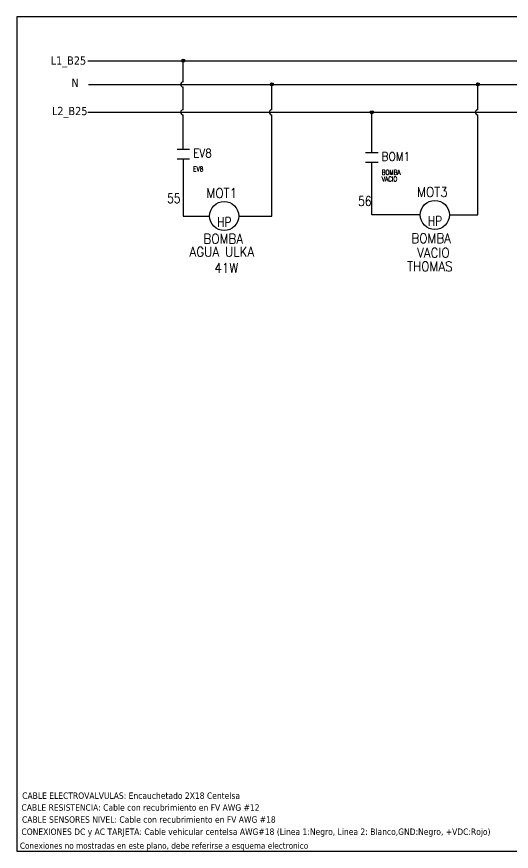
# Model space of a CAD drawing. Header units: millimetres. Extents: x 123.5 to 144.3, y 105.4 to 121.6.
# Drawn here: x 123.51 to 133.1, y 105.41 to 121.59 of the extents above; entities that cross this region are included whole.
import ezdxf
from ezdxf.enums import TextEntityAlignment as Align

# ---------------------------------------------------------------- set-up
doc = ezdxf.new("R2010")
doc.units = ezdxf.units.MM
for name, color, linetype in [('BLK_12AWG', 7, 'Continuous'), ('DESC', 250, 'Continuous'), ('DESCCHILD', 20, 'Continuous'), ('MISC', 7, 'Continuous'), ('SYMS', 7, 'Continuous'), ('TAGS', 250, 'Continuous'), ('WIREFIXED', 7, 'Continuous'), ('WIRES', 7, 'Continuous')]:
    doc.layers.add(name, color=color, linetype=linetype)
doc.styles.add('SLDTEXTSTYLE0', font='tahoma.ttf')
doc.styles.get("Standard").update_dxf_attribs({"font": 'tahoma.ttf'})
doc.styles.add('WD', font='romans.shx')

# ---------------------------------------------------------------- blocks, each defined once
blk = doc.blocks.new('VCR21')
at = {"linetype": 'Continuous'}
for p, q in [((-0.08, 0.062), (0.08, 0.062)), ((-0.08, -0.062), (0.08, -0.062))]:
    blk.add_line(p, q, dxfattribs=at)
at = {"style": 'WD'}
for tag, p, height, width in [('INST', (0.125, 0.179), 0.0625, 0.7), ('LOC', (0.125, 0.094), 0.0625, 0.7), ('TAG2', (0.127, -0.045), 0.109, 0.9), ('XREF', (0.129, -0.137), 0.0625, 0.7), ('DESC1', (0.129, -0.226), 0.0625, 0.7), ('DESC2', (0.129, -0.311), 0.0625, 0.7)]:
    blk.add_attdef(tag, p, '', height=height, dxfattribs=dict(at, width=width))
at = {"linetype": 'Continuous', "style": 'WD', "width": 0.9, "flags": 8}
blk.add_attdef('TERM01', text='', height=0.0625, dxfattribs=at).set_placement((-0.031, 0.125), align=Align.RIGHT)
at = {"style": 'WD'}
for tag, p, flags in [('FAMILY', (-0.181, 0.003), 9), ('CONTACT', (-0.181, -0.014), 1)]:
    blk.add_attdef(tag, p, '', height=0.01, dxfattribs=dict(at, flags=flags))
at = {"color": 7, "style": 'WD'}
for tag, p in [('X4LINK', (-0.141, 0)), ('X1LINK', (0.125, 0))]:
    blk.add_attdef(tag, p, '', height=0.01, dxfattribs=at)
at = {"color": 7, "style": 'WD', "flags": 1}
for tag, p in [('X2TERM01', (0, 0.062)), ('X8TERM02', (0, -0.062))]:
    blk.add_attdef(tag, p, '', height=0.0109, dxfattribs=at)
at = {"linetype": 'Continuous', "style": 'WD', "width": 0.9, "flags": 8}
blk.add_attdef('TERM02', text='', height=0.0625, dxfattribs=at).set_placement((-0.031, -0.125), align=Align.TOP_RIGHT)
blk = doc.blocks.new('WDDOT')
for radius in [0.03, 0.0187, 0.00929]:
    blk.add_circle((0, 0), radius)
blk = doc.blocks.new('HMO12')
blk.add_circle((0, 0), 0.188)
at = {"style": 'WD'}
for tag, width, p in [('INST', 0.7, (-0.026, 0.559)), ('LOC', 0.7, (-0.026, 0.39)), ('TAG1', 0.9, (-0.031, 0.234)), ('RATING1', 0.8, (0, 0))]:
    blk.add_attdef(tag, text='', height=0.125, dxfattribs=dict(at, width=width)).set_placement(p, align=Align.CENTER)
at = {"linetype": 'Continuous', "style": 'WD', "flags": 9}
blk.add_attdef('ASSYCODE', text='', height=0.01, dxfattribs=at).set_placement((0, 0.125), align=Align.CENTER)
at = {"style": 'WD', "flags": 9}
blk.add_attdef('FAMILY', text='', height=0.01, dxfattribs=at).set_placement((-0.005, 0.17), align=Align.CENTER)
at = {"linetype": 'Continuous', "style": 'WD', "flags": 1}
for tag, p in [('MFG', (0, 0.14)), ('CAT', (0, 0.159))]:
    blk.add_attdef(tag, text='', height=0.01, dxfattribs=at).set_placement(p, align=Align.MIDDLE)
at = {"style": 'WD'}
for tag, p, width in [('DESC1', (1.126, 0.046), 0.9), ('DESC2', (1.126, -0.11), 0.9), ('DESC3', (1.126, -0.266), 0.9), ('RATING3', (1.125, -0.423), 0.8), ('RATING4', (1.125, -0.579), 0.8), ('WDTAGALT', (1.125, -0.75), 0.7)]:
    blk.add_attdef(tag, p, '', height=0.125, dxfattribs=dict(at, width=width))
at = {"style": 'WD', "flags": 1}
for tag, p in [('X4TERM01', (-0.188, 0)), ('X1TERM02', (0.188, 0)), ('X0TERM03', (0.133, -0.133))]:
    blk.add_attdef(tag, p, '', height=0.0125, dxfattribs=at)
at = {"linetype": 'Continuous', "style": 'WD'}
blk.add_attdef('TERM01', text='', height=0.125, dxfattribs=at).set_placement((-0.231, -0.035), align=Align.TOP_RIGHT)
at = {"style": 'WD', "width": 0.8}
blk.add_attdef('RATING2', text='', height=0.125, dxfattribs=at).set_placement((0.001, -0.016), align=Align.TOP_CENTER)
at = {"linetype": 'Continuous', "style": 'WD'}
for tag, p in [('TERM02', (0.231, -0.035)), ('TERM03', (0.062, -0.219))]:
    blk.add_attdef(tag, text='', height=0.125, dxfattribs=at).set_placement(p, align=Align.TOP_LEFT)
blk = doc.blocks.new('WD_WNH')
at = {"linetype": 'Continuous', "style": 'WD', "width": 0.8}
blk.add_attdef('WIRENO', text='', height=0.125, dxfattribs=at).set_placement((0, 0.062), align=Align.CENTER)
at = {"style": 'WD', "flags": 1}
for tag, p in [('W01USER', (0, 0.078)), ('W02USER', (0, 0.07)), ('W03USER', (0, 0.062)), ('W04USER', (0, 0.055)), ('W05USER', (0, 0.047)), ('W06USER', (0, 0.039)), ('W07USER', (0, 0.031)), ('W08USER', (0, 0.023)), ('W09USER', (0, 0.016)), ('W10USER', (0, 0.008))]:
    blk.add_attdef(tag, text='', height=0.005, dxfattribs=at).set_placement(p, align=Align.CENTER)

msp = doc.modelspace()

# ---------------------------------------------------------------- linework, layer by layer
at = {"color": 7, "linetype": 'Continuous'}
for p, q in [((144.256, 121.59), (123.506, 121.59)), ((123.506, 121.59), (123.506, 105.405)), ((123.506, 105.405), (144.256, 105.405))]:
    msp.add_line(p, q, dxfattribs=at)
at = {"layer": 'BLK_12AWG'}
for p, q in [((124.886, 120.736), (143.261, 120.736)), ((126.737, 120.327), (126.737, 120.736)), ((124.901, 120.277), (143.276, 120.277)), ((128.456, 119.786), (128.456, 120.277)), ((132.452, 119.786), (132.452, 120.277)), ((126.737, 119.786), (126.737, 120.227)), ((124.886, 119.736), (143.261, 119.736)), ((126.737, 119.023), (126.737, 119.686)), ((128.456, 117.725), (128.456, 119.686)), ((130.394, 118.958), (130.394, 119.736)), ((132.452, 117.746), (132.452, 119.686)), ((127.811, 117.725), (128.456, 117.725)), ((131.896, 117.746), (132.452, 117.746))]:
    msp.add_line(p, q, dxfattribs=at)
for centre in [(126.737, 120.277), (126.737, 119.736), (128.456, 119.736), (132.452, 119.736)]:
    msp.add_arc(centre, 0.05, 90, 270, dxfattribs=at)
at = {"layer": 'WIRES'}
for p, q in [((126.737, 118.835), (126.737, 117.725)), ((130.394, 117.746), (130.394, 118.77)), ((126.737, 117.725), (127.248, 117.725)), ((131.334, 117.746), (130.394, 117.746))]:
    msp.add_line(p, q, dxfattribs=at)

# ---------------------------------------------------------------- block references
at = {"layer": 'SYMS'}
for p in [(126.737, 120.736), (128.456, 120.277), (132.452, 120.277), (130.394, 119.736)]:
    msp.add_blockref('WDDOT', p, dxfattribs=at)
ref = msp.add_blockref('VCR21', (126.737, 118.929), dxfattribs=dict(at, xscale=1.5, yscale=1.5, zscale=1.5))
ref.add_attrib('DESC1', 'EV8', (126.93, 118.589), dxfattribs={"layer": 'DESCCHILD', "height": 0.0938, "style": 'WD', "width": 0.7})
ref.add_attrib('TAG2', 'EV8', (126.928, 118.862), dxfattribs={"layer": 'TAGS', "height": 0.1641, "style": 'WD', "width": 0.9})
ref = msp.add_blockref('VCR21', (130.394, 118.864), dxfattribs=dict(at, xscale=1.5, yscale=1.5, zscale=1.5))
ref.add_attrib('DESC2', 'VACIO', (130.587, 118.397), dxfattribs={"layer": 'DESCCHILD', "height": 0.0938, "style": 'WD', "width": 0.7})
ref.add_attrib('DESC1', 'BOMBA', (130.587, 118.524), dxfattribs={"layer": 'DESCCHILD', "height": 0.0938, "style": 'WD', "width": 0.7})
ref.add_attrib('TAG2', 'BOM1', (130.585, 118.797), dxfattribs={"layer": 'TAGS', "height": 0.1641, "style": 'WD', "width": 0.9})
ref = msp.add_blockref('HMO12', (127.529, 117.725), dxfattribs=dict(at, xscale=1.5, yscale=1.5, zscale=1.5))
ref.add_attrib('DESC3', '41W', (127.341, 116.625), dxfattribs={"layer": 'DESC', "height": 0.1875, "style": 'WD', "width": 0.9})
ref.add_attrib('RATING2', 'HP', dxfattribs={"layer": 'MISC', "height": 0.1875, "style": 'WD', "width": 0.8}).set_placement((127.531, 117.7), align=Align.TOP_CENTER)
ref.add_attrib('DESC1', 'BOMBA', (127.129, 117.19), dxfattribs={"layer": 'DESC', "height": 0.1875, "style": 'WD', "width": 0.9})
ref.add_attrib('DESC2', 'AGUA ULKA', (126.859, 116.937), dxfattribs={"layer": 'DESC', "height": 0.1875, "style": 'WD', "width": 0.9})
ref.add_attrib('TAG1', 'MOT1', dxfattribs={"layer": 'TAGS', "height": 0.1875, "style": 'WD', "width": 0.9}).set_placement((127.483, 118.075), align=Align.CENTER)
ref = msp.add_blockref('HMO12', (131.615, 117.746), dxfattribs=dict(at, xscale=1.5, yscale=1.5, zscale=1.5))
ref.add_attrib('DESC3', 'THOMAS', (131.077, 116.654), dxfattribs={"layer": 'DESC', "height": 0.1875, "style": 'WD', "width": 0.9})
ref.add_attrib('RATING2', 'HP', dxfattribs={"layer": 'MISC', "height": 0.1875, "style": 'WD', "width": 0.8}).set_placement((131.617, 117.722), align=Align.TOP_CENTER)
ref.add_attrib('DESC1', 'BOMBA', (131.162, 117.2), dxfattribs={"layer": 'DESC', "height": 0.1875, "style": 'WD', "width": 0.9})
ref.add_attrib('DESC2', 'VACIO', (131.273, 116.919), dxfattribs={"layer": 'DESC', "height": 0.1875, "style": 'WD', "width": 0.9})
ref.add_attrib('TAG1', 'MOT3', dxfattribs={"layer": 'TAGS', "height": 0.1875, "style": 'WD', "width": 0.9}).set_placement((131.568, 118.097), align=Align.CENTER)
at = {"layer": 'WIREFIXED'}
ref = msp.add_blockref('WD_WNH', (126.535, 117.772), dxfattribs=dict(at, xscale=1.5, yscale=1.5, zscale=1.5))
ref.add_attrib('WIRENOF', '55', dxfattribs={"linetype": 'Continuous', "height": 0.1875, "style": 'WD', "width": 0.8}).set_placement((126.553, 117.919), align=Align.BOTTOM_CENTER)
ref = msp.add_blockref('WD_WNH', (130.238, 117.716), dxfattribs=dict(at, xscale=1.5, yscale=1.5, zscale=1.5))
ref.add_attrib('WIRENOF', '56', dxfattribs={"linetype": 'Continuous', "height": 0.1875, "style": 'WD', "width": 0.8}).set_placement((130.256, 117.864), align=Align.BOTTOM_CENTER)

# ---------------------------------------------------------------- texts
at = {"attachment_point": 1}
for s, width, insert, char_height in [('L1_B25', 0.37194, (124.164, 120.82), 0.16), ('N', 0.37194, (124.567, 120.389), 0.16), ('L2_B25', 0.37194, (124.189, 119.841), 0.16), ('Conexiones no mostradas en este plano, debe referirse a esquema electronico', 9.45621, (123.568, 105.575), 0.12)]:
    msp.add_mtext_dynamic_manual_height_columns(s, width=width, gutter_width=0.05, heights=[0], dxfattribs=dict(at, insert=insert, char_height=char_height))
at = {"color": 7, "linetype": 'Continuous', "lineweight": 0, "char_height": 0.1245, "attachment_point": 1, "style": 'SLDTEXTSTYLE0'}
for s, insert in [('CABLE ELECTROVALVULAS: Encauchetado 2X18 Centelsa', (123.612, 106.547)), ('CABLE RESISTENCIA: Cable con recubrimiento en FV AWG #12', (123.599, 106.317)), ('CABLE SENSORES NIVEL: Cable con recubrimiento en FV AWG #18', (123.608, 106.084)), ('CONEXIONES DC y AC TARJETA: Cable vehicular centelsa AWG#18 (Linea 1:Negro, Linea 2: Blanco,GND:Negro, +VDC:Rojo)', (123.598, 105.848))]:
    msp.add_mtext(s, dxfattribs=dict(at, insert=insert))

doc.saveas('drawing.dxf')
